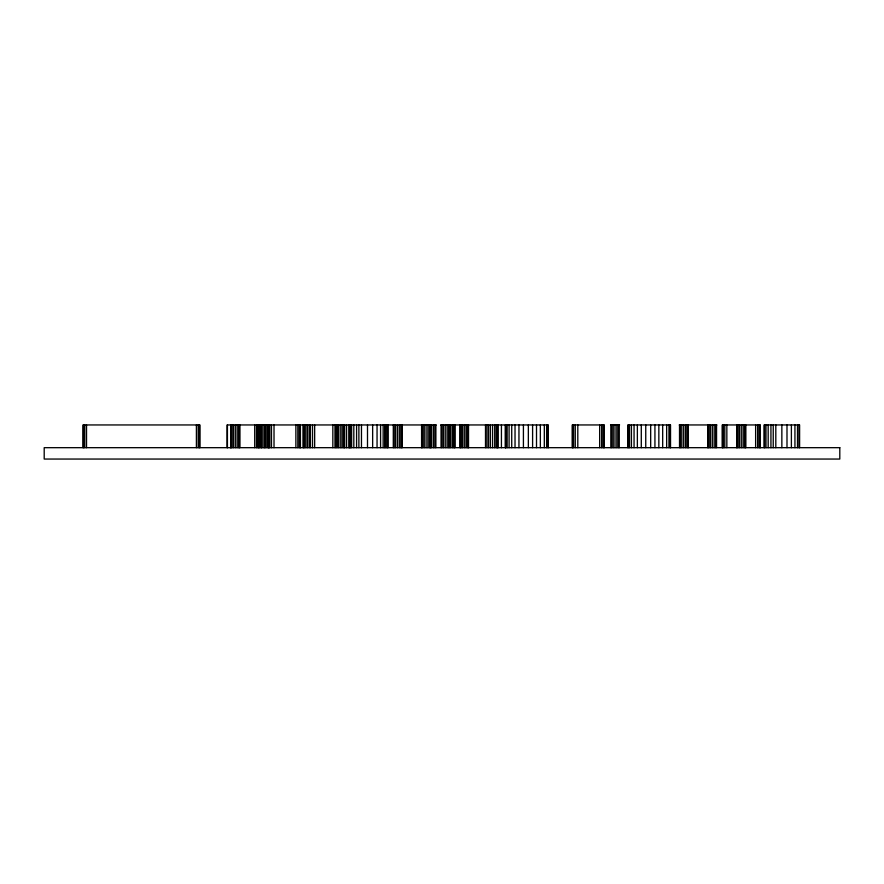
<?xml version="1.0" encoding="UTF-8"?>
<svg xmlns="http://www.w3.org/2000/svg" width="884" height="884" viewBox="0 0 884 884"><rect width="100%" height="100%" fill="white"/><g stroke="black" fill="none" stroke-linecap="round" stroke-linejoin="round"><path stroke-width="1.33" d="M436.199 424.95L227.122 424.95L227.122 447.68M440.74 424.95L548.191 424.95L548.191 447.68M610.524 424.95L619.574 424.95M679.221 424.95L716.869 424.95M799.6 447.68L799.6 424.95L764.074 424.95L764.074 447.68M799.07 424.95L799.07 447.68M797.512 424.95L797.512 447.68M794.937 424.95L794.937 447.68M791.39 424.95L791.39 447.68M786.992 424.95L786.992 447.68M781.854 424.95L781.854 447.68M775.809 424.95L775.809 447.68M773.235 424.95L773.235 447.68M770.936 424.95L770.936 447.68M768.174 424.95L768.174 447.68M765.975 424.95L765.975 447.68M764.549 424.95L764.549 447.68M760.262 447.68L760.262 424.95L722.272 424.95L722.272 447.68M759.975 424.95L759.975 447.68M759.102 424.95L759.102 447.68M757.654 424.95L757.654 447.68M755.632 424.95L755.632 447.68M745.753 424.95L745.753 447.68M745.433 424.95L745.433 447.68M744.494 424.95L744.494 447.68M743.068 424.95L743.068 447.68M741.267 424.95L741.267 447.68M739.444 424.95L739.444 447.68M737.985 424.95L737.985 447.68M737.035 424.95L737.035 447.68M736.726 424.95L736.726 447.68M726.847 424.95L726.847 447.68M724.825 424.95L724.825 447.68M723.399 424.95L723.399 447.68M722.548 424.95L722.559 447.68M716.548 424.95L716.559 447.68M715.598 424.95L715.598 447.68M714.128 424.95L714.128 447.68M712.305 424.95L712.305 447.68M710.46 424.95L710.46 447.68M709.034 424.95L709.034 447.68M708.117 424.95L708.117 447.68M707.819 424.95L707.819 447.68M688.271 424.95L688.271 447.68M687.951 424.95L687.951 447.68M686.99 424.95L686.99 447.68M685.531 424.95L685.531 447.68M683.697 424.95L683.697 447.68M681.862 424.95L681.862 447.68M680.437 424.95L680.437 447.68M679.52 424.95L679.52 447.68M670.525 447.68L670.525 424.95L627.872 424.95L627.872 447.68M670.194 424.95L670.194 447.68M668.956 424.95L668.956 447.68M666.658 424.95L666.658 447.68M662.68 424.95L662.68 447.68M658.845 424.95L658.845 447.68M654.934 424.95L654.934 447.68M650.679 424.95L650.679 447.68M645.751 424.95L645.751 447.68M641.287 424.95L641.287 447.68M637.364 424.95L637.364 447.68M634.06 424.95L634.06 447.68M631.419 424.95L631.419 447.68M629.474 424.95L629.474 447.68M628.27 424.95L628.27 447.68M619.264 424.95L619.264 447.68M618.314 424.95L618.314 447.68M616.855 424.95L616.855 447.68M614.999 424.95L614.999 447.68M613.22 424.95L613.22 447.68M611.783 424.95L611.783 447.68M610.833 424.95L610.833 447.68M604.203 447.68L604.203 424.95L572.257 424.95L572.257 447.68M603.916 424.95L603.916 447.68M603.054 424.95L603.054 447.68M601.628 424.95L601.628 447.68M599.661 424.95L599.661 447.68M577.804 424.95L577.804 447.68M575.263 424.95L575.263 447.68M573.55 424.95L573.55 447.68M572.578 424.95L572.578 447.68M547.859 424.95L547.992 447.68M546.621 424.95L546.621 447.68M544.323 424.95L544.323 447.68M540.345 424.95L540.345 447.68M536.511 424.95L536.511 447.68M532.599 424.95L532.599 447.68M528.345 424.95L528.345 447.68M523.416 424.95L523.416 447.68M518.952 424.95L518.952 447.68M515.029 424.95L515.029 447.68M511.726 424.95L511.726 447.68M509.085 424.95L509.085 447.68M507.14 424.95L507.14 447.68M505.935 424.95L505.924 447.68M505.537 424.95L505.537 447.68M505.35 424.95L505.35 447.68M501.427 424.95L501.427 447.68M498.123 424.95L498.123 447.68M497.46 424.95L497.46 447.68M497.151 424.95L497.151 447.68M496.233 424.95L496.233 447.68M494.708 424.95L494.708 447.68M492.576 424.95L492.576 447.68M490.377 424.95L490.377 447.68M488.554 424.95L488.554 447.68M486.962 424.95L486.962 447.68M485.504 424.95L485.504 447.68M468.52 424.95L468.52 447.68M468.222 424.95L468.222 447.68M467.327 424.95L467.327 447.68M465.978 424.95L465.978 447.68M464.277 424.95L464.277 447.68M462.553 424.95L462.553 447.68M461.205 424.95L461.205 447.68M460.332 424.95L460.332 447.68M460.045 424.95L460.045 447.68M454.917 424.95L454.917 447.68M454.619 424.95L454.619 447.68M453.735 424.95L453.735 447.68M452.376 424.95L452.376 447.68M450.685 424.95L450.685 447.68M449.481 424.95L449.481 447.68M448.531 424.95L448.531 447.68M447.072 424.95L447.072 447.68M445.227 424.95L445.227 447.68M443.448 424.95L443.448 447.68M442.011 424.95L442.011 447.68M441.05 424.95L441.061 447.68M435.878 424.95L435.878 447.68M434.939 424.95L434.939 447.68M433.469 424.95L433.469 447.68M431.624 424.95L431.624 447.68M429.37 424.95L429.37 447.68M427.9 424.95L427.9 447.68M426.077 424.95L426.077 447.68M424.243 424.95L424.243 447.68M422.817 424.95L422.817 447.68M421.9 424.95L421.9 447.68M421.591 424.95L421.591 447.68M402.043 424.95L402.043 447.68M401.734 424.95L401.734 447.68M400.772 424.95L400.772 447.68M399.303 424.95L399.303 447.68M397.48 424.95L397.48 447.68M395.634 424.95L395.634 447.68M394.209 424.95L394.209 447.68M393.303 424.95L393.292 447.68M387.932 424.95L387.932 447.68M387.634 424.95L387.634 447.68M386.739 424.95L386.739 447.68M385.38 424.95L385.247 447.68M384.728 424.95L384.728 447.68M383.159 424.95L383.159 447.68M380.584 424.95L380.584 447.68M377.048 424.95L377.048 447.68M372.65 424.95L372.65 447.68M367.501 424.95L367.501 447.68M361.468 424.95L361.468 447.68M358.882 424.95L358.882 447.68M356.583 424.95L356.583 447.68M353.821 424.95L353.821 447.68M351.633 424.95L351.633 447.68M350.197 424.95L350.197 447.68M350.009 424.95L350.009 447.68M349.721 424.95L349.721 447.68M348.782 424.95L348.782 447.68M346.583 424.95L346.583 447.68M344.638 424.95L344.638 447.68M344.307 424.95L344.307 447.68M343.335 424.95L343.335 447.68M341.909 424.95L341.909 447.68M340.207 424.95L340.207 447.68M338.384 424.95L338.384 447.68M337.102 424.95L337.102 447.68M335.986 424.95L335.986 447.68M334.97 424.95L334.97 447.68M332.837 424.95L332.837 447.68M314.66 424.95L314.66 447.68M312.527 424.95L312.527 447.68M310.394 424.95L310.394 447.68M309.223 424.95L309.223 447.68M307.499 424.95L307.499 447.68M305.886 424.95L305.886 447.68M304.472 424.95L304.472 447.68M303.466 424.95L303.488 447.68M303.168 424.95L303.168 447.68M300.416 424.95L300.416 447.68M300.129 424.95L300.129 447.68M299.256 424.95L299.256 447.68M297.831 424.95L297.831 447.68M295.875 424.95L295.875 447.68M274.018 424.95L274.018 447.68M271.476 424.95L271.476 447.68M269.764 424.95L269.764 447.68M269.012 424.95L269.012 447.68M268.769 424.95L268.791 447.68M268.46 424.95L268.46 447.68M267.145 424.95L267.145 447.68M265.686 424.95L265.686 447.68M264.625 424.95L264.625 447.68M263.951 424.95L263.951 447.68M261.907 424.95L261.907 447.68M261.642 424.95L261.642 447.68M260.857 424.95L260.857 447.68M259.531 424.95L259.531 447.68M258.835 424.95L258.835 447.68M258.57 424.95L258.57 447.68M257.796 424.95L257.796 447.68M256.504 424.95L256.504 447.68M254.714 424.95L254.714 447.68M239.807 424.95L239.807 447.68M239.487 424.95L239.487 447.68M238.536 424.95L238.536 447.68M237.089 424.95L237.089 447.68M235.288 424.95L235.288 447.68M233.464 424.95L233.464 447.68M232.017 424.95L232.017 447.68M231.067 424.95L231.067 447.68M230.89 424.95L230.89 447.68M230.746 424.95L230.746 447.68M227.42 424.95L227.42 447.68M199.906 447.68L199.906 424.95L83.019 424.95L83.019 447.68M199.486 424.95L199.486 447.68M198.204 424.95L198.204 447.68M196.403 424.95L196.403 447.68M86.521 424.95L86.521 447.68M84.72 424.95L84.72 447.68M83.439 424.95L83.439 447.68M839.8 447.68L44.2 447.68L44.2 459.05L839.8 459.05L839.8 447.68M430.331 447.68L430.331 424.95L430.331 447.68"/></g></svg>
